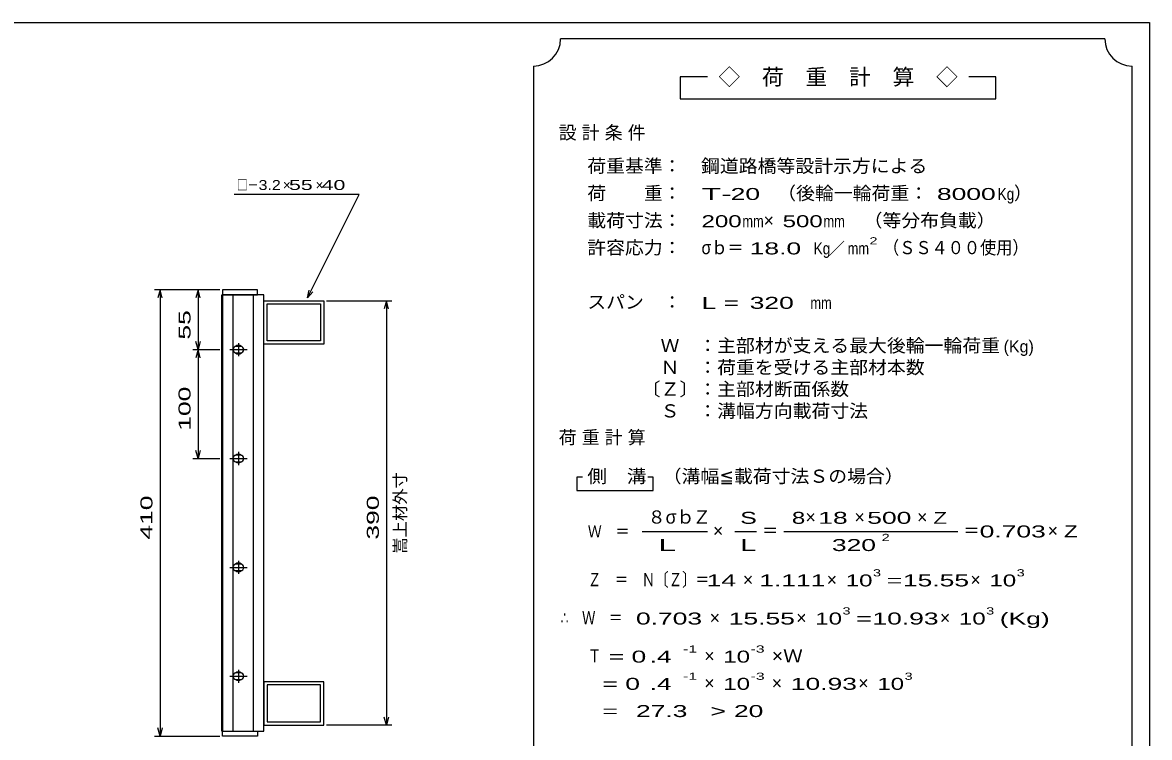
# Model space of a CAD drawing. Units: millimetres, scale not verified. Extents: x -910 to 866, y -641 to 527.
# Drawn here: x -170 to 866, y -130 to 527 of the extents above; entities that cross this region are included whole.
import ezdxf
from ezdxf.enums import TextEntityAlignment as Align

# ---------------------------------------------------------------- set-up
doc = ezdxf.new("R2010")
doc.units = ezdxf.units.MM
doc.header["$LTSCALE"] = 5
for name, color, linetype, lineweight in [('0_2', 150, 'Continuous', 25), ('16', 3, 'Continuous', 25), ('22', 4, 'Continuous', 25), ('24', 2, 'Continuous', 25)]:
    doc.layers.add(name, color=color, linetype=linetype, lineweight=lineweight)
doc.styles.add('ベクトル', font='')
doc.styles.get('ベクトル').set_extended_font_data('ベクトル')

msp = doc.modelspace()

# ---------------------------------------------------------------- linework, layer by layer
at = {"layer": '0_2'}
for p, q in [((-864.5, 526.75), (865.5, 526.75)), ((865.5, 526.75), (865.5, -573.25))]:
    msp.add_line(p, q, dxfattribs=at)
at = {"layer": '16'}
for p, q in [((46, 281.25), (14, 281.25)), ((14, 281.25), (14, 276.75)), ((46, 276.75), (46, 281.25)), ((13.3, -124.25), (13.3, 276.75)), ((13.3, 276.75), (14, 276.75)), ((14, 276.75), (46, 276.75)), ((14, 276.75), (14, -124.25)), ((52, 276.75), (14, 276.75)), ((23.5, 276.75), (23.5, -124.25)), ((42.5, -124.25), (42.5, 276.75)), ((52, -124.25), (52, 276.75)), ((52, 271.25), (107, 271.25)), ((52, 231.25), (52, 271.25)), ((107, 271.25), (107, 231.25)), ((55, 268.25), (104, 268.25)), ((55, 234.25), (55, 268.25)), ((104, 268.25), (104, 234.25)), ((30.5, 229.25), (26.5, 229.25)), ((28.5, 232.25), (28.5, 220.25)), ((107, 231.25), (52, 231.25)), ((104, 234.25), (55, 234.25)), ((20.5, 226.25), (36.5, 226.25)), ((26.5, 223.25), (30.5, 223.25)), ((20.5, 126.25), (36.5, 126.25)), ((30.5, 129.25), (26.5, 129.25)), ((28.5, 132.25), (28.5, 120.25)), ((26.5, 123.25), (30.5, 123.25)), ((28.5, 32.25), (28.5, 20.25)), ((20.5, 26.25), (36.5, 26.25)), ((30.5, 29.25), (26.5, 29.25)), ((26.5, 23.25), (30.5, 23.25)), ((30.5, -70.75), (26.5, -70.75)), ((28.5, -67.75), (28.5, -79.75)), ((20.5, -73.75), (36.5, -73.75)), ((26.5, -76.75), (30.5, -76.75)), ((107, -78.75), (52, -78.75)), ((52, -78.75), (52, -118.75)), ((104, -81.75), (55, -81.75)), ((55, -81.75), (55, -115.75)), ((104, -115.75), (104, -81.75)), ((107, -118.75), (107, -78.75)), ((52, -118.75), (107, -118.75)), ((55, -115.75), (104, -115.75)), ((14, -124.25), (13.3, -124.25)), ((14, -124.25), (46, -124.25)), ((14, -128.75), (14, -124.25)), ((14, -124.25), (52, -124.25)), ((46, -128.75), (14, -128.75)), ((46, -124.25), (46, -128.75))]:
    msp.add_line(p, q, dxfattribs=at)
for centre, radius, start, end in [((26.5, 226.25), 3, 90, 270), ((28.5, 226.25), 4, 46.6, 133.4), ((30.5, 226.25), 3, 270, 90), ((28.5, 226.25), 4, 226.6, 313.4), ((26.5, 126.25), 3, 90, 270), ((28.5, 126.25), 4, 46.6, 133.4), ((30.5, 126.25), 3, 270, 90), ((28.5, 126.25), 4, 226.6, 313.4), ((26.5, 26.25), 3, 90, 270), ((28.5, 26.25), 4, 46.6, 133.4), ((28.5, 26.25), 4, 226.6, 313.4), ((30.5, 26.25), 3, 270, 90), ((26.5, -73.75), 3, 90, 270), ((28.5, -73.75), 4, 46.6, 133.4), ((30.5, -73.75), 3, 270, 90), ((28.5, -73.75), 4, 226.6, 313.4)]:
    msp.add_arc(centre, radius, start, end, dxfattribs=at)
at = {"layer": '22'}
for p, q in [((139.5, 368.75), (24.5, 368.75)), ((92, 273.75), (139.5, 368.75)), ((11.5, 281.25), (-48.5, 281.25)), ((-43.5, 281.25), (-45.5, 273.75)), ((-41.5, 273.75), (-43.5, 281.25)), ((-43.5, 281.25), (-43.5, -128.75)), ((11.5, 281.25), (-13.5, 281.25)), ((-8.5, 281.25), (-10.5, 273.75)), ((-6.5, 273.75), (-8.5, 281.25)), ((-8.5, 281.25), (-8.5, 226.25)), ((92, 273.75), (93.5, 281.05)), ((92, 273.75), (97, 279.25)), ((109.5, 271.25), (169.5, 271.25)), ((164.5, 271.25), (162.5, 263.75)), ((166.5, 263.75), (164.5, 271.25)), ((164.5, 271.25), (164.5, -118.75)), ((-8.5, 226.25), (-10.5, 233.75)), ((-6.5, 233.75), (-8.5, 226.25)), ((-13.5, 226.25), (11.5, 226.25)), ((-8.5, 226.25), (-10.5, 218.75)), ((-6.5, 218.75), (-8.5, 226.25)), ((-8.5, 226.25), (-8.5, 126.25)), ((-13.5, 126.25), (11.5, 126.25)), ((-8.5, 126.25), (-10.5, 133.75)), ((-6.5, 133.75), (-8.5, 126.25)), ((164.5, -118.75), (162.5, -111.25)), ((166.5, -111.25), (164.5, -118.75)), ((-43.5, -128.75), (-45.5, -121.25)), ((-41.5, -121.25), (-43.5, -128.75)), ((169.5, -118.75), (109.5, -118.75)), ((-48.5, -128.75), (11.5, -128.75))]:
    msp.add_line(p, q, dxfattribs=at)
at = {"layer": '24', "color": 4}
for p, q in [((824.5, 511.75), (324.5, 511.75)), ((299.5, 486.75), (299.5, -288.25)), ((849.5, -288.25), (849.5, 486.75)), ((459.5, 476.75), (434.5, 476.75)), ((434.5, 476.75), (434.5, 456.75)), ((724.5, 476.75), (699.5, 476.75)), ((724.5, 456.75), (724.5, 476.75)), ((434.5, 456.75), (724.5, 456.75)), ((344.5, 109.25), (339.5, 109.25)), ((339.5, 109.25), (339.5, 96.75)), ((409.5, 109.25), (404.5, 109.25)), ((409.5, 96.75), (409.5, 109.25)), ((339.5, 96.75), (409.5, 96.75)), ((399.5, 59.25), (459.5, 59.25)), ((484.5, 59.25), (504.5, 59.25)), ((529.5, 59.25), (689.5, 59.25))]:
    msp.add_line(p, q, dxfattribs=at)
for centre, start, end in [((299.5, 511.75), 270, 0), ((849.5, 511.75), 180, 270)]:
    msp.add_arc(centre, 25, start, end, dxfattribs=at)

# ---------------------------------------------------------------- texts
at = {"layer": '22', "color": 2, "style": 'ベクトル'}
for s, width, p in [('□－', 0.8, (27, 377.5)), ('3.2', 1.2, (47, 377.5)), (' 55 ', 1.6, (69.5, 377.5)), (' 40 ', 1.6, (99.5, 377.5))]:
    msp.add_text(s, height=9.164, dxfattribs=dict(at, width=width)).set_placement(p, align=Align.MIDDLE_LEFT)
for p in [(69.5, 377.5), (99.5, 377.5)]:
    msp.add_text('×', height=9.164, dxfattribs=at).set_placement(p, align=Align.MIDDLE_LEFT)
at = {"layer": '22', "color": 2, "style": 'ベクトル', "width": 1.65}
for s, p in [(' 55 ', (-21, 228.75)), (' 100 ', (-21, 145)), (' 410 ', (-56, 45)), (' 390', (152, 45))]:
    msp.add_text(s, height=11, rotation=90, dxfattribs=at).set_placement(p, align=Align.MIDDLE_LEFT)
at = {"layer": '22', "color": 2, "style": 'ベクトル'}
msp.add_text('嵩上材外寸', height=11, rotation=90, dxfattribs=at).set_placement((177, 38.75), align=Align.MIDDLE_LEFT)
at = {"layer": '24', "style": 'ベクトル'}
for s, height, p in [('◇\u3000荷\u3000重\u3000計\u3000算\u3000◇', 14.66, (469.5, 476.75)), ('）', 12.1, (741, 370)), ('×', 12.1, (511, 345)), ('／', 11, (570.75, 319.25)), ('(Kg)', 11, (731.5, 229.25)), ('８', 12.1, (404.5, 72.5)), ('σｂ', 12.1, (421, 72.5)), ('Ｚ', 12.1, (446, 72.5)), ('×', 12.1, (549.5, 72.5)), ('×', 12.1, (594.5, 72.5)), ('×', 12.1, (652, 72.5)), ('×', 12.1, (464.5, 60)), ('×', 12.1, (772, 60)), ('×', 12.1, (492, 15)), ('×', 12.1, (569, 15)), ('×', 12.1, (701, 15)), ('×', 12.1, (461.5, -20)), ('×', 12.1, (541, -20)), ('×', 12.1, (673, -20)), ('×', 12.1, (456.5, -55)), ('×', 12.1, (456.5, -80)), ('×', 12.1, (518.5, -80)), ('×', 12.1, (598, -80))]:
    msp.add_text(s, height=height, dxfattribs=at).set_placement(p, align=Align.MIDDLE_LEFT)
for s, height, width, p in [('荷重基準：\u3000', 12.1, 1.05, (349, 395)), ('鋼道路橋等設計示方による', 12.1, 1.05, (453.5, 395)), ('荷\u3000\u3000重：\u3000', 12.1, 1.05, (349, 370)), ('T-', 11, 2, (454, 369.25)), (' 20 ', 11, 1.65, (474, 369.25)), ('（後輪一輪荷重：', 12.1, 1.05, (523.5, 370)), (' 8000', 11, 1.65, (663.5, 369.25)), ('Kg', 11, 0.85, (726, 369.25)), ('載荷寸法：\u3000', 12.1, 1.05, (349, 345)), ('\u3000（等分布負載）', 12.1, 1.05, (585.5, 345)), ('200', 11, 1.5, (454, 344.25)), ('mm', 11, 0.8, (491.5, 344.25)), ('500', 11, 1.5, (528.5, 344.25)), ('mm', 11, 0.8, (566, 344.25)), ('許容応力：\u3000', 12.1, 1.05, (349, 320)), ('σｂ＝', 12.1, 0.9, (454, 320)), (' 18.0', 11, 1.65, (491.5, 319.25)), ('Kg', 11, 0.85, (557, 319.25)), ('mm', 11, 0.8, (588.25, 319.25)), ('2', 6.598, 1.5, (608.25, 326.25)), ('（ＳＳ４００使用）', 12.1, 0.9, (620.75, 320)), ('スパン\u3000：\u3000', 12.1, 1.05, (349, 270)), ('L =', 11, 1.65, (454, 269.25)), (' 320 ', 11, 1.65, (491.5, 269.25)), ('mm', 11, 0.8, (554, 269.25)), ('\u3000Ｗ\u3000：主部材が支える最大後輪一輪荷重', 12.1, 1.05, (399, 230)), ('\u3000Ｎ\u3000：荷重を受ける主部材本数', 12.1, 1.05, (399, 210)), ('〔Ｚ〕：主部材断面係数', 12.1, 1.05, (399, 190)), ('\u3000Ｓ\u3000：溝幅方向載荷寸法', 12.1, 1.05, (399, 170)), ('側\u3000溝', 12.1, 1.1, (349, 110)), ('\u3000（溝幅≦載荷寸法Ｓの場合）', 12.1, 1.05, (401, 110)), ('S', 11, 1.55, (489.5, 71.75)), ('8', 11, 1.5, (537, 71.75)), (' 18 ', 11, 1.65, (554.5, 71.75)), (' 500 ', 11, 1.65, (599.5, 71.75)), ('Z', 11, 1.4, (667, 71.75)), ('Ｗ\u3000＝', 11, 0.85, (349.5, 59.25)), ('＝', 12.1, 0.9, (509.5, 60)), ('＝', 12.1, 0.9, (694.5, 60)), ('0.703', 11, 1.65, (709.5, 59.25)), ('Z', 11, 1.4, (787, 59.25)), ('L', 11, 1.8, (489.5, 46.75)), (' 320 ', 11, 1.65, (567, 46.75)), ('2', 6.598, 1.5, (619.5, 53.75)), ('Ｚ\u3000＝\u3000Ｎ〔Ｚ〕＝', 12.1, 0.75, (349.5, 15)), ('3', 6.598, 1.5, (611.5, 21.25)), ('3', 6.598, 1.5, (743.5, 21.25)), (' 14 ', 11, 1.65, (452, 14.25)), ('1.111', 11, 1.65, (507, 14.25)), ('10', 11, 1.5, (586.5, 14.25)), ('=', 11, 1.7, (624, 14.25)), ('15.55', 11, 1.65, (639, 14.25)), ('10', 11, 1.5, (718.5, 14.25)), ('3', 6.598, 1.5, (583.5, -13.75)), ('3', 6.598, 1.5, (715.5, -13.75)), ('∴\u3000Ｗ\u3000＝', 12.1, 0.75, (324.5, -20)), (' 0.703', 11, 1.65, (387, -20.75)), ('15.55', 11, 1.65, (479, -20.75)), ('10', 11, 1.5, (558.5, -20.75)), ('=', 11, 1.7, (596, -20.75)), ('10.93', 11, 1.65, (611, -20.75)), ('10', 11, 1.5, (690.5, -20.75)), ('(Kg)', 11, 1.65, (728, -20.75)), ('Ｔ', 12.1, 0.75, (349.5, -55)), (' = 0', 11, 1.65, (362, -55.75)), (' .4 ', 11, 1.65, (399.5, -55.75)), ('-1', 6.598, 1.65, (437, -48.75)), ('10', 11, 1.5, (474, -55.75)), ('-3', 6.598, 1.65, (499, -48.75)), ('×Ｗ', 12.1, 1.1, (518.5, -55)), ('-1', 6.598, 1.65, (437, -73.75)), ('-3', 6.598, 1.65, (499, -73.75)), ('3', 6.598, 1.5, (640.5, -73.75)), ('  = 0', 11, 1.65, (349.5, -80.75)), (' .4 ', 11, 1.65, (399.5, -80.75)), ('10', 11, 1.5, (474, -80.75)), ('10.93', 11, 1.65, (536, -80.75)), ('10', 11, 1.5, (615.5, -80.75)), ('  =', 11, 1.65, (349.5, -105.75)), (' 27.3', 11, 1.65, (387, -105.75)), ('>', 11, 1.7, (462, -105.75)), (' 20 ', 11, 1.65, (477, -105.75))]:
    msp.add_text(s, height=height, dxfattribs=dict(at, width=width)).set_placement(p, align=Align.MIDDLE_LEFT)
at = {"layer": '24', "attachment_point": 4, "style": 'ベクトル'}
for s, insert, char_height in [('\\T1.28;設計条件', (322.75, 425), 12.1), ('\\T1.28;荷重計算', (322.75, 145), 12.1), ('\\T1.5;\\W2;\\~L\\~', (402, 46.75), 11)]:
    msp.add_mtext(s, dxfattribs=dict(at, insert=insert, char_height=char_height))

doc.saveas('drawing.dxf')
